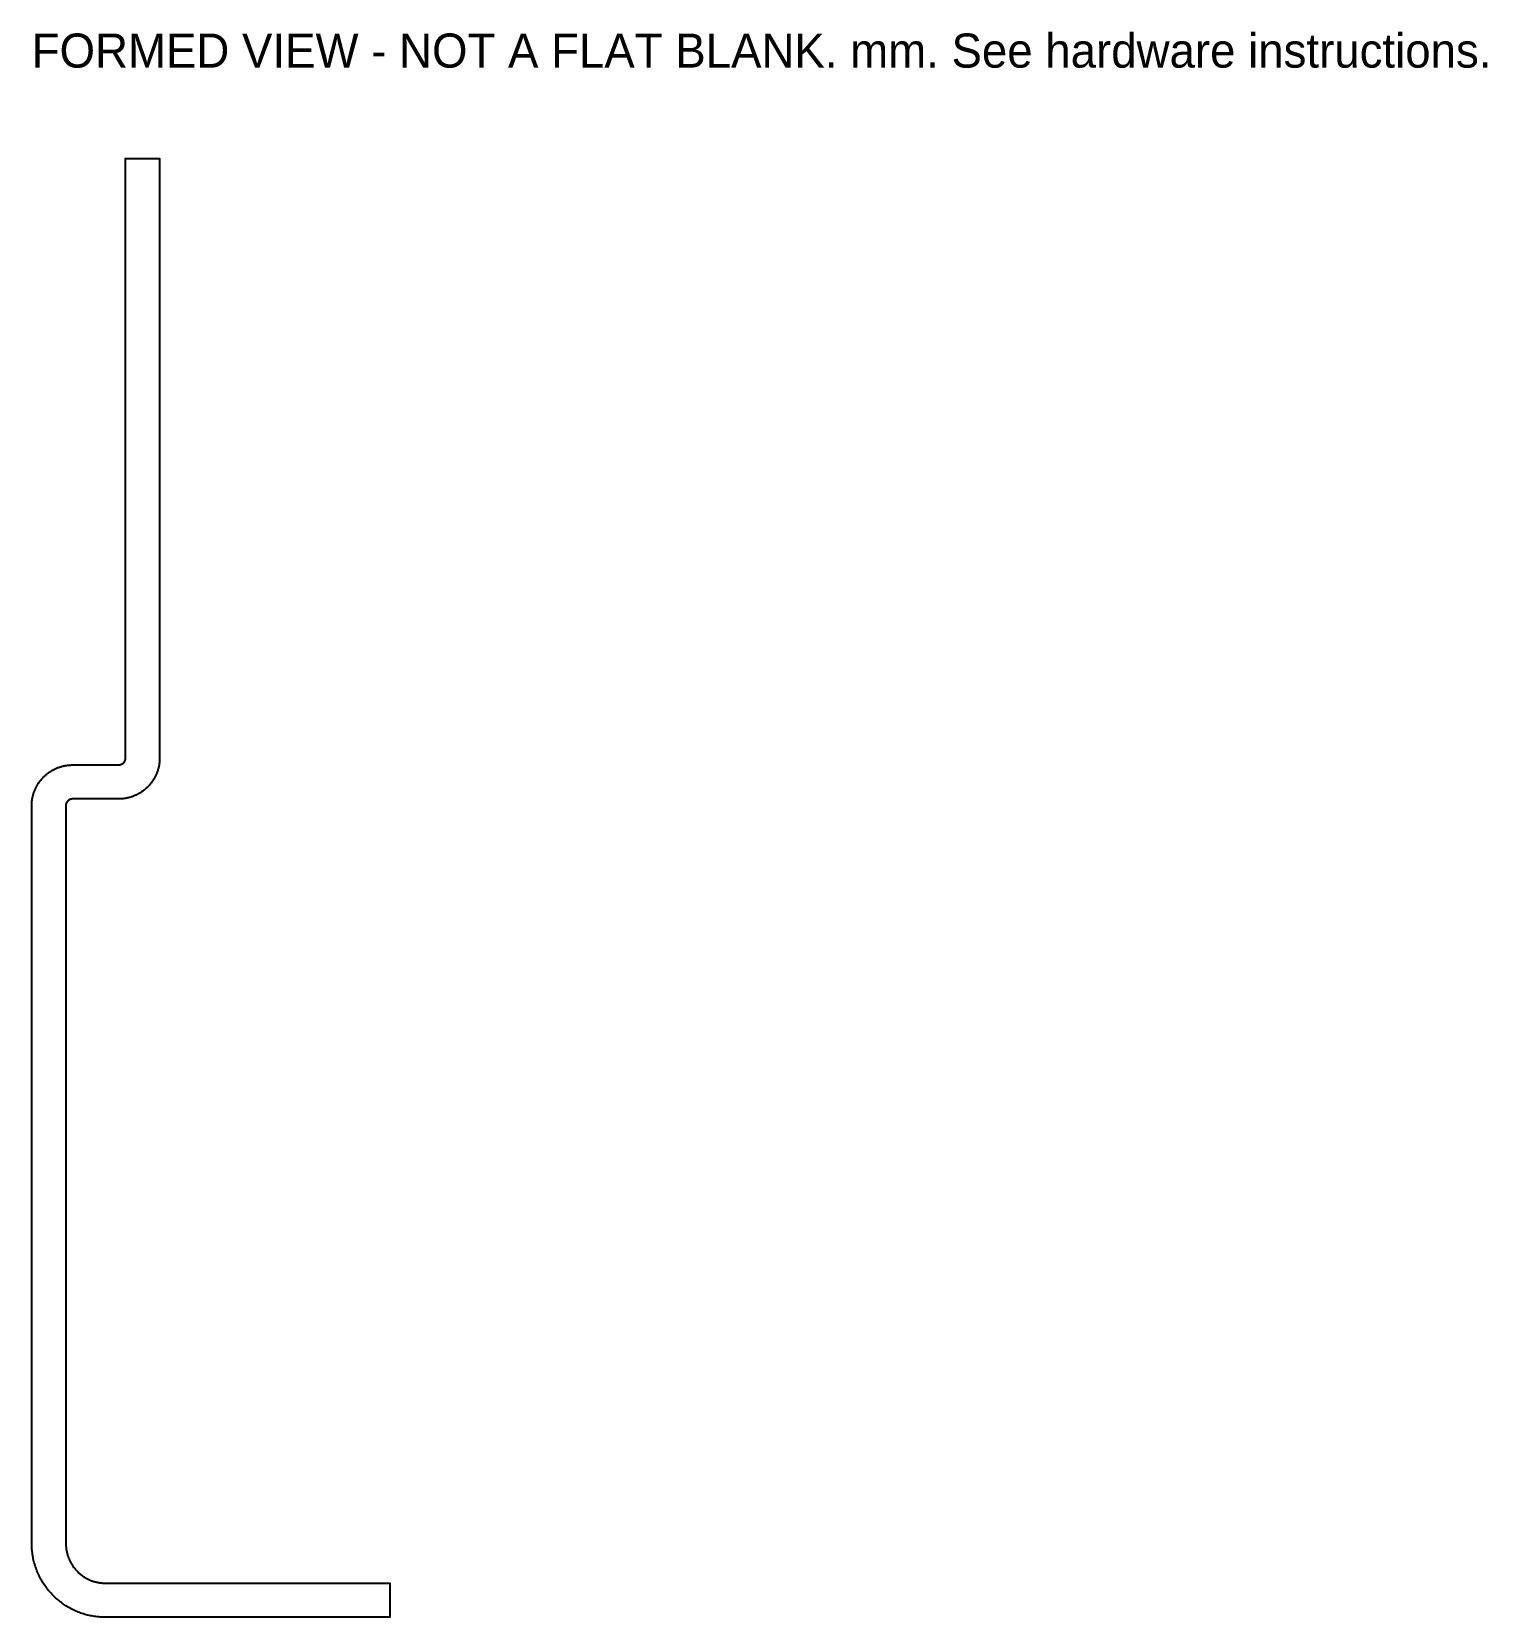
# Model space of a CAD drawing. Header units: millimetres. Extents: x -10 to 118, y -127 to 12.
import ezdxf

# ---------------------------------------------------------------- set-up
doc = ezdxf.new("R2010")
doc.units = ezdxf.units.MM
doc.layers.add('FORMED_OUTLINE_REFERENCE', color=7, linetype='Continuous')
doc.layers.add('NOTE_NONCUT', color=3, linetype='Continuous')

msp = doc.modelspace()

# ---------------------------------------------------------------- linework, layer by layer
at = {"layer": 'FORMED_OUTLINE_REFERENCE'}
for points in [[(-9.74, -121.11), (-9.75, -120.99), (-9.75, -120.92), (-9.75, -120.85), (-9.75, -55.95), (-9.75, -55.88), (-9.75, -55.82), (-9.74, -55.75), (-9.74, -55.68), (-9.73, -55.62), (-9.73, -55.55), (-9.72, -55.49), (-9.71, -55.42), (-9.7, -55.35), (-9.69, -55.29), (-9.68, -55.22), (-9.66, -55.16), (-9.65, -55.09), (-9.63, -55.03), (-9.61, -54.96), (-9.59, -54.9), (-9.57, -54.84), (-9.55, -54.77), (-9.53, -54.71), (-9.51, -54.65), (-9.48, -54.59), (-9.46, -54.53), (-9.43, -54.47), (-9.4, -54.4), (-9.37, -54.34), (-9.34, -54.29), (-9.31, -54.23), (-9.28, -54.17), (-9.24, -54.11), (-9.21, -54.05), (-9.17, -54), (-9.14, -53.94), (-9.1, -53.89), (-9.06, -53.83), (-9.02, -53.78), (-8.98, -53.73), (-8.94, -53.68), (-8.9, -53.62), (-8.85, -53.57), (-8.81, -53.52), (-8.76, -53.48), (-8.72, -53.43), (-8.67, -53.38), (-8.62, -53.33), (-8.57, -53.29), (-8.52, -53.24), (-8.47, -53.2), (-8.42, -53.16), (-8.37, -53.12), (-8.32, -53.08), (-8.27, -53.04), (-8.21, -53), (-8.16, -52.96), (-8.1, -52.92), (-8.04, -52.89), (-7.99, -52.85), (-7.93, -52.82), (-7.87, -52.79), (-7.81, -52.76), (-7.75, -52.73), (-7.69, -52.7), (-7.63, -52.67), (-7.57, -52.64), (-7.51, -52.62), (-7.45, -52.59), (-7.39, -52.57), (-7.32, -52.55), (-7.26, -52.53), (-7.2, -52.51), (-7.13, -52.49), (-7.07, -52.47), (-7.01, -52.45), (-6.94, -52.44), (-6.88, -52.42), (-6.81, -52.41), (-6.74, -52.4), (-6.68, -52.39), (-6.61, -52.38), (-6.55, -52.37), (-6.48, -52.37), (-6.41, -52.36), (-6.35, -52.36), (-6.28, -52.35), (-6.22, -52.35), (-6.15, -52.35), (-2.1, -52.35), (-2.09, -52.35), (-2.08, -52.35), (-2.07, -52.35), (-2.06, -52.35), (-2.04, -52.35), (-2.03, -52.35), (-2.02, -52.34), (-2.01, -52.34), (-2, -52.34), (-1.99, -52.34), (-1.98, -52.34), (-1.97, -52.34), (-1.96, -52.33), (-1.95, -52.33), (-1.93, -52.33), (-1.92, -52.32), (-1.91, -52.32), (-1.9, -52.32), (-1.89, -52.31), (-1.88, -52.31), (-1.87, -52.3), (-1.86, -52.3), (-1.85, -52.3), (-1.84, -52.29), (-1.83, -52.29), (-1.82, -52.28), (-1.81, -52.28), (-1.8, -52.27), (-1.79, -52.26), (-1.78, -52.26), (-1.77, -52.25), (-1.76, -52.25), (-1.75, -52.24), (-1.74, -52.23), (-1.74, -52.23), (-1.73, -52.22), (-1.72, -52.21), (-1.71, -52.21), (-1.7, -52.2), (-1.69, -52.19), (-1.68, -52.18), (-1.68, -52.18), (-1.67, -52.17), (-1.66, -52.16), (-1.65, -52.15), (-1.65, -52.14), (-1.64, -52.13), (-1.63, -52.13), (-1.63, -52.12), (-1.62, -52.11), (-1.61, -52.1), (-1.61, -52.09), (-1.6, -52.08), (-1.59, -52.07), (-1.59, -52.06), (-1.58, -52.05), (-1.58, -52.04), (-1.57, -52.03), (-1.57, -52.02), (-1.56, -52.01), (-1.56, -52), (-1.55, -51.99), (-1.55, -51.98), (-1.54, -51.97), (-1.54, -51.96), (-1.53, -51.95), (-1.53, -51.94), (-1.53, -51.93), (-1.52, -51.92), (-1.52, -51.91), (-1.52, -51.9), (-1.52, -51.89), (-1.51, -51.88), (-1.51, -51.86), (-1.51, -51.85), (-1.51, -51.84), (-1.51, -51.83), (-1.5, -51.82), (-1.5, -51.81), (-1.5, -51.8), (-1.5, -51.79), (-1.5, -51.78), (-1.5, -51.76), (-1.5, -51.76), (-1.5, -51.75), (-1.5, -24), (-1.5, -24), (-1.5, 1), (-1.5, 1), (-1.5, 1), (-1.5, 1), (-1.49, 1), (-1.49, 1), (-1.49, 1), (-1.48, 1), (-1.48, 1), (-1.47, 1), (-1.47, 1), (-1.46, 1), (-1.45, 1), (-1.45, 1), (-1.44, 1), (-1.43, 1), (-1.42, 1), (-1.41, 1), (-1.4, 1), (-1.39, 1), (-1.38, 1), (-1.36, 1), (-1.35, 1), (-1.34, 1), (-1.32, 1), (-1.31, 1), (-1.3, 1), (-1.28, 1), (-1.26, 1), (-1.25, 1), (-1.23, 1), (-1.21, 1), (-1.2, 1), (-1.18, 1), (-1.16, 1), (-1.14, 1), (-1.12, 1), (-1.1, 1), (-1.08, 1), (-1.06, 1), (-1.04, 1), (-1.01, 1), (-0.99, 1), (-0.97, 1), (-0.95, 1), (-0.92, 1), (-0.9, 1), (-0.88, 1), (-0.85, 1), (-0.83, 1), (-0.8, 1), (-0.78, 1), (-0.75, 1), (-0.72, 1), (-0.7, 1), (-0.67, 1), (-0.64, 1), (-0.62, 1), (-0.59, 1), (-0.56, 1), (-0.53, 1), (-0.51, 1), (-0.48, 1), (-0.45, 1), (-0.42, 1), (-0.39, 1), (-0.36, 1), (-0.33, 1), (-0.3, 1), (-0.28, 1), (-0.25, 1), (-0.22, 1), (-0.19, 1), (-0.16, 1), (-0.13, 1), (-0.1, 1), (-0.07, 1), (-0.04, 1), (-0.01, 1), (0.02, 1), (0.05, 1), (0.08, 1), (0.11, 1), (0.14, 1), (0.17, 1), (0.2, 1), (0.23, 1), (0.26, 1), (0.29, 1), (0.32, 1), (0.35, 1), (0.38, 1), (0.41, 1), (0.43, 1), (0.46, 1), (0.49, 1), (0.52, 1), (0.55, 1), (0.58, 1), (0.6, 1), (0.63, 1), (0.66, 1), (0.68, 1), (0.71, 1), (0.74, 1), (0.76, 1), (0.79, 1), (0.81, 1), (0.84, 1), (0.86, 1), (0.89, 1), (0.91, 1), (0.94, 1), (0.96, 1), (0.98, 1), (1, 1), (1.03, 1), (1.05, 1), (1.07, 1), (1.09, 1), (1.11, 1), (1.13, 1), (1.15, 1), (1.17, 1), (1.19, 1), (1.2, 1), (1.22, 1), (1.24, 1), (1.26, 1), (1.27, 1), (1.29, 1), (1.3, 1), (1.32, 1), (1.33, 1), (1.34, 1), (1.36, 1), (1.37, 1), (1.38, 1), (1.39, 1), (1.4, 1), (1.41, 1), (1.42, 1), (1.43, 1), (1.44, 1), (1.45, 1), (1.46, 1), (1.46, 1), (1.47, 1), (1.48, 1), (1.48, 1), (1.49, 1), (1.49, 1), (1.49, 1), (1.5, 1), (1.5, 1), (1.5, 1), (1.5, 1), (1.5, 1), (1.5, -23.85), (1.5, -23.85), (1.5, -51.75), (1.5, -51.79), (1.5, -51.84), (1.5, -51.9), (1.49, -51.97), (1.49, -52.04), (1.48, -52.1), (1.48, -52.17), (1.47, -52.24), (1.46, -52.3), (1.45, -52.37), (1.43, -52.44), (1.42, -52.5), (1.41, -52.57), (1.39, -52.63), (1.37, -52.7), (1.35, -52.76), (1.34, -52.83), (1.31, -52.89), (1.29, -52.95), (1.27, -53.02), (1.25, -53.08), (1.22, -53.14), (1.19, -53.2), (1.17, -53.26), (1.14, -53.32), (1.11, -53.38), (1.08, -53.44), (1.04, -53.5), (1.01, -53.56), (0.98, -53.62), (0.94, -53.68), (0.9, -53.73), (0.87, -53.79), (0.83, -53.84), (0.79, -53.9), (0.75, -53.95), (0.71, -54), (0.67, -54.06), (0.62, -54.11), (0.58, -54.16), (0.53, -54.21), (0.49, -54.25), (0.44, -54.3), (0.39, -54.35), (0.34, -54.4), (0.29, -54.44), (0.24, -54.48), (0.19, -54.53), (0.14, -54.57), (0.08, -54.61), (0.03, -54.65), (-0.02, -54.69), (-0.08, -54.73), (-0.13, -54.77), (-0.19, -54.8), (-0.25, -54.84), (-0.31, -54.87), (-0.36, -54.9), (-0.42, -54.94), (-0.48, -54.97), (-0.54, -55), (-0.6, -55.02), (-0.67, -55.05), (-0.73, -55.08), (-0.79, -55.1), (-0.85, -55.13), (-0.92, -55.15), (-0.98, -55.17), (-1.04, -55.19), (-1.11, -55.21), (-1.17, -55.23), (-1.24, -55.24), (-1.3, -55.26), (-1.37, -55.27), (-1.43, -55.29), (-1.5, -55.3), (-1.57, -55.31), (-1.63, -55.32), (-1.7, -55.33), (-1.77, -55.33), (-1.83, -55.34), (-1.9, -55.34), (-1.97, -55.35), (-2.03, -55.35), (-2.1, -55.35), (-6.15, -55.35), (-6.16, -55.35), (-6.17, -55.35), (-6.18, -55.35), (-6.19, -55.35), (-6.21, -55.35), (-6.22, -55.35), (-6.23, -55.35), (-6.24, -55.36), (-6.25, -55.36), (-6.26, -55.36), (-6.27, -55.36), (-6.28, -55.36), (-6.29, -55.37), (-6.3, -55.37), (-6.31, -55.37), (-6.32, -55.38), (-6.34, -55.38), (-6.35, -55.38), (-6.36, -55.39), (-6.37, -55.39), (-6.38, -55.39), (-6.39, -55.4), (-6.4, -55.4), (-6.41, -55.41), (-6.42, -55.41), (-6.43, -55.42), (-6.44, -55.42), (-6.45, -55.43), (-6.46, -55.43), (-6.47, -55.44), (-6.48, -55.45), (-6.48, -55.45), (-6.49, -55.46), (-6.5, -55.46), (-6.51, -55.47), (-6.52, -55.48), (-6.53, -55.48), (-6.54, -55.49), (-6.55, -55.5), (-6.55, -55.51), (-6.56, -55.51), (-6.57, -55.52), (-6.58, -55.53), (-6.59, -55.54), (-6.59, -55.55), (-6.6, -55.55), (-6.61, -55.56), (-6.62, -55.57), (-6.62, -55.58), (-6.63, -55.59), (-6.64, -55.6), (-6.64, -55.61), (-6.65, -55.62), (-6.65, -55.62), (-6.66, -55.63), (-6.67, -55.64), (-6.67, -55.65), (-6.68, -55.66), (-6.68, -55.67), (-6.69, -55.68), (-6.69, -55.69), (-6.7, -55.7), (-6.7, -55.71), (-6.71, -55.72), (-6.71, -55.73), (-6.71, -55.74), (-6.72, -55.75), (-6.72, -55.76), (-6.72, -55.78), (-6.73, -55.79), (-6.73, -55.8), (-6.73, -55.81), (-6.74, -55.82), (-6.74, -55.83), (-6.74, -55.84), (-6.74, -55.85), (-6.74, -55.86), (-6.74, -55.87), (-6.75, -55.88), (-6.75, -55.89), (-6.75, -55.91), (-6.75, -55.92), (-6.75, -55.93), (-6.75, -55.94), (-6.75, -55.95), (-6.75, -120.85), (-6.75, -120.89), (-6.75, -120.92), (-6.75, -120.99), (-6.74, -121.06), (-6.74, -121.12), (-6.73, -121.19), (-6.73, -121.25), (-6.72, -121.32), (-6.71, -121.38), (-6.7, -121.45), (-6.69, -121.52), (-6.67, -121.58), (-6.66, -121.64), (-6.64, -121.71), (-6.63, -121.77), (-6.61, -121.84), (-6.59, -121.9), (-6.57, -121.96), (-6.55, -122.03), (-6.52, -122.09), (-6.5, -122.15), (-6.47, -122.21), (-6.45, -122.27), (-6.42, -122.33), (-6.39, -122.39), (-6.36, -122.45), (-6.33, -122.51), (-6.3, -122.57), (-6.27, -122.62), (-6.23, -122.68), (-6.2, -122.74), (-6.16, -122.79), (-6.12, -122.85), (-6.09, -122.9), (-6.05, -122.95), (-6.01, -123.01), (-5.97, -123.06), (-5.92, -123.11), (-5.88, -123.16), (-5.84, -123.21), (-5.79, -123.26), (-5.75, -123.3), (-5.7, -123.35), (-5.65, -123.4), (-5.6, -123.44), (-5.55, -123.49), (-5.5, -123.53), (-5.45, -123.57), (-5.4, -123.61), (-5.35, -123.65), (-5.29, -123.69), (-5.24, -123.73), (-5.19, -123.77), (-5.13, -123.8), (-5.07, -123.84), (-5.02, -123.87), (-4.96, -123.9), (-4.9, -123.94), (-4.84, -123.97), (-4.78, -124), (-4.72, -124.02), (-4.66, -124.05), (-4.6, -124.08), (-4.54, -124.1), (-4.48, -124.13), (-4.42, -124.15), (-4.36, -124.17), (-4.29, -124.19), (-4.23, -124.21), (-4.17, -124.23), (-4.1, -124.24), (-4.04, -124.26), (-3.97, -124.27), (-3.91, -124.29), (-3.84, -124.3), (-3.78, -124.31), (-3.71, -124.32), (-3.65, -124.33), (-3.58, -124.33), (-3.51, -124.34), (-3.45, -124.34), (-3.38, -124.35), (-3.32, -124.35), (-3.25, -124.35), (21.75, -124.35), (21.75, -124.35), (21.75, -124.35), (21.75, -124.35), (21.75, -124.35), (21.75, -124.36), (21.75, -124.36), (21.75, -124.36), (21.75, -124.37), (21.75, -124.37), (21.75, -124.38), (21.75, -124.39), (21.75, -124.39), (21.75, -124.4), (21.75, -124.41), (21.75, -124.42), (21.75, -124.43), (21.75, -124.44), (21.75, -124.45), (21.75, -124.46), (21.75, -124.47), (21.75, -124.48), (21.75, -124.49), (21.75, -124.51), (21.75, -124.52), (21.75, -124.53), (21.75, -124.55), (21.75, -124.56), (21.75, -124.58), (21.75, -124.59), (21.75, -124.61), (21.75, -124.63), (21.75, -124.65), (21.75, -124.66), (21.75, -124.68), (21.75, -124.7), (21.75, -124.72), (21.75, -124.74), (21.75, -124.76), (21.75, -124.78), (21.75, -124.8), (21.75, -124.82), (21.75, -124.85), (21.75, -124.87), (21.75, -124.89), (21.75, -124.91), (21.75, -124.94), (21.75, -124.96), (21.75, -124.99), (21.75, -125.01), (21.75, -125.04), (21.75, -125.06), (21.75, -125.09), (21.75, -125.11), (21.75, -125.14), (21.75, -125.17), (21.75, -125.19), (21.75, -125.22), (21.75, -125.25), (21.75, -125.27), (21.75, -125.3), (21.75, -125.33), (21.75, -125.36), (21.75, -125.39), (21.75, -125.42), (21.75, -125.44), (21.75, -125.47), (21.75, -125.5), (21.75, -125.53), (21.75, -125.56), (21.75, -125.59), (21.75, -125.62), (21.75, -125.65), (21.75, -125.68), (21.75, -125.71), (21.75, -125.74), (21.75, -125.77), (21.75, -125.8), (21.75, -125.83), (21.75, -125.86), (21.75, -125.89), (21.75, -125.92), (21.75, -125.95), (21.75, -125.98), (21.75, -126.01), (21.75, -126.04), (21.75, -126.07), (21.75, -126.1), (21.75, -126.13), (21.75, -126.15), (21.75, -126.18), (21.75, -126.21), (21.75, -126.24), (21.75, -126.27), (21.75, -126.3), (21.75, -126.33), (21.75, -126.36), (21.75, -126.38), (21.75, -126.41), (21.75, -126.44), (21.75, -126.47), (21.75, -126.49), (21.75, -126.52), (21.75, -126.55), (21.75, -126.57), (21.75, -126.6), (21.75, -126.63), (21.75, -126.65), (21.75, -126.68), (21.75, -126.7), (21.75, -126.73), (21.75, -126.75), (21.75, -126.77), (21.75, -126.8), (21.75, -126.82), (21.75, -126.84), (21.75, -126.86), (21.75, -126.89), (21.75, -126.91), (21.75, -126.93), (21.75, -126.95), (21.75, -126.97), (21.75, -126.99), (21.75, -127.01), (21.75, -127.03), (21.75, -127.05), (21.75, -127.06), (21.75, -127.08), (21.75, -127.1), (21.75, -127.11), (21.75, -127.13), (21.75, -127.15), (21.75, -127.16), (21.75, -127.17), (21.75, -127.19), (21.75, -127.2), (21.75, -127.21), (21.75, -127.23), (21.75, -127.24), (21.75, -127.25), (21.75, -127.26), (21.75, -127.27), (21.75, -127.28), (21.75, -127.29), (21.75, -127.3), (21.75, -127.3), (21.75, -127.31), (21.75, -127.32), (21.75, -127.32), (21.75, -127.33), (21.75, -127.33), (21.75, -127.34), (21.75, -127.34), (21.75, -127.34), (21.75, -127.35), (21.75, -127.35), (21.75, -127.35), (21.75, -127.35), (-3.25, -127.35), (-3.37, -127.35), (-3.5, -127.35), (-3.62, -127.34), (-3.74, -127.33), (-3.86, -127.32), (-3.99, -127.31), (-4.11, -127.29), (-4.23, -127.28), (-4.35, -127.26), (-4.47, -127.23), (-4.59, -127.21), (-4.71, -127.18), (-4.83, -127.15), (-4.95, -127.12), (-5.07, -127.09), (-5.19, -127.06), (-5.3, -127.02), (-5.42, -126.98), (-5.53, -126.94), (-5.65, -126.89), (-5.76, -126.84), (-5.88, -126.8), (-5.99, -126.75), (-6.1, -126.69), (-6.21, -126.64), (-6.32, -126.58), (-6.42, -126.52), (-6.53, -126.46), (-6.64, -126.4), (-6.74, -126.33), (-6.84, -126.27), (-6.95, -126.2), (-7.05, -126.13), (-7.14, -126.05), (-7.24, -125.98), (-7.34, -125.9), (-7.43, -125.82), (-7.53, -125.74), (-7.62, -125.66), (-7.71, -125.58), (-7.8, -125.49), (-7.88, -125.41), (-7.97, -125.32), (-8.05, -125.23), (-8.14, -125.14), (-8.22, -125.04), (-8.29, -124.95), (-8.37, -124.85), (-8.44, -124.76), (-8.52, -124.66), (-8.59, -124.56), (-8.66, -124.46), (-8.73, -124.35), (-8.79, -124.25), (-8.85, -124.14), (-8.91, -124.04), (-8.97, -123.93), (-9.03, -123.82), (-9.09, -123.71), (-9.14, -123.6), (-9.19, -123.49), (-9.24, -123.38), (-9.29, -123.26), (-9.33, -123.15), (-9.37, -123.03), (-9.41, -122.92), (-9.45, -122.8), (-9.49, -122.68), (-9.52, -122.56), (-9.55, -122.44), (-9.58, -122.33), (-9.61, -122.21), (-9.63, -122.09), (-9.65, -121.96), (-9.67, -121.84), (-9.69, -121.72), (-9.71, -121.6), (-9.72, -121.48), (-9.73, -121.36), (-9.74, -121.23)], [(1.36, -52.73), (1.36, -52.73), (1.36, -52.73), (1.36, -52.73)], [(-5.66, -123.66), (-5.66, -123.66), (-5.66, -123.66), (-5.66, -123.66)], [(-5.55, -123.54), (-5.55, -123.54), (-5.55, -123.54), (-5.55, -123.54)], [(-5.5, -123.69), (-5.5, -123.69), (-5.5, -123.69), (-5.5, -123.69)], [(-5.82, -126.82), (-5.82, -126.82), (-5.82, -126.82), (-5.82, -126.82)], [(-5.59, -126.9), (-5.59, -126.9), (-5.59, -126.9), (-5.59, -126.9)]]:
    msp.add_lwpolyline(points, close=True, dxfattribs=at)

# ---------------------------------------------------------------- texts
at = {"layer": 'NOTE_NONCUT'}
msp.add_text('FORMED VIEW - NOT A FLAT BLANK. mm. See hardware instructions.', height=3, dxfattribs=at).set_placement((-9.75, 9))

doc.saveas('drawing.dxf')
